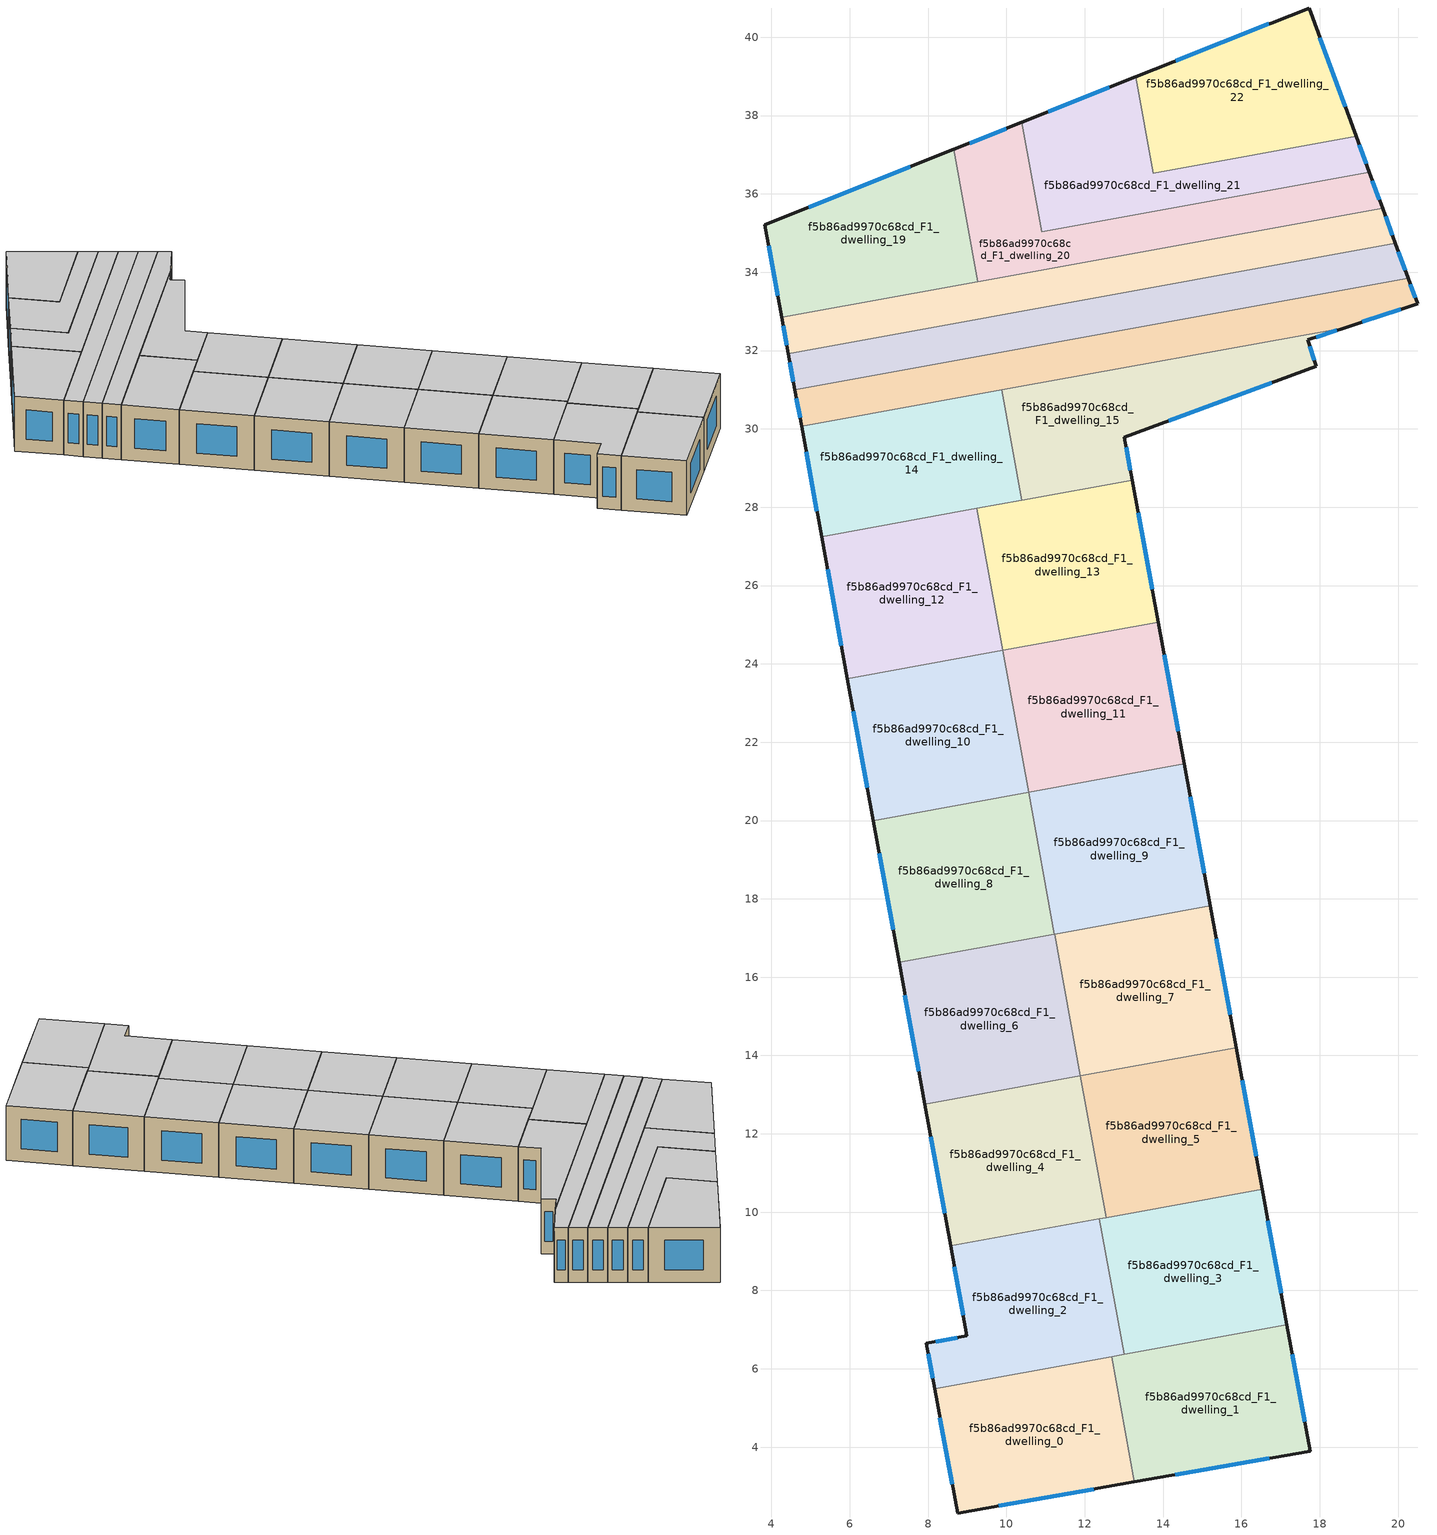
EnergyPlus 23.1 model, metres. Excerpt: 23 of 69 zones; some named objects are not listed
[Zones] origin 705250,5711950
f5b86ad9970c68cd_F1_dwelling_0
 floor to f5b86ad9970c68cd_F0_dwelling_0 (EU_floor_Construction): 12.69,6.31 13.27,3.11 8.76,2.32 8.17,5.49 z3
 wall outside (EU_wall_Construction): 8.17,5.49 8.76,2.32 13.27,3.11 z3:6
 wall to f5b86ad9970c68cd_F1_dwelling_1 (EU_wall_Construction): 13.27,3.11 12.69,6.31 z3:6
 wall to f5b86ad9970c68cd_F1_dwelling_2 (EU_wall_Construction): 12.69,6.31 8.17,5.49 z3:6
 window (EU_Window_Construction): 9.8,2.5 12.23,2.93 / 8.3,4.76 8.62,3.05 z3.69:5.31
 ceiling to f5b86ad9970c68cd_F2_dwelling_0 (EU_floor_Construction): 13.27,3.11 12.69,6.31 8.17,5.49 8.76,2.32 z6
f5b86ad9970c68cd_F1_dwelling_1
 floor to f5b86ad9970c68cd_F0_dwelling_1 (EU_floor_Construction): 17.16,7.12 17.75,3.9 13.27,3.11 12.69,6.31 z3
 wall outside (EU_wall_Construction): 13.27,3.11 17.75,3.9 17.16,7.12 z3:6
 wall to f5b86ad9970c68cd_F1_dwelling_3 (EU_wall_Construction): 17.16,7.12 13.01,6.37 z3:6
 wall to f5b86ad9970c68cd_F1_dwelling_2 (EU_wall_Construction): 13.01,6.37 12.69,6.31 z3:6
 window (EU_Window_Construction): 14.31,3.29 16.72,3.72 / 17.62,4.64 17.3,6.38 z3.69:5.31
 ceiling to f5b86ad9970c68cd_F2_dwelling_1 (EU_floor_Construction): 17.75,3.9 17.16,7.12 12.69,6.31 13.27,3.11 z6
f5b86ad9970c68cd_F1_dwelling_10
 floor to f5b86ad9970c68cd_F0_dwelling_10 (EU_floor_Construction): 9.91,24.34 10.57,20.72 6.6,20 5.94,23.62 z3
 wall outside (EU_wall_Construction): 5.94,23.62 6.6,20 z3:6
 wall to f5b86ad9970c68cd_F1_dwelling_11 (EU_wall_Construction): 10.57,20.72 9.91,24.34 z3:6
 wall to f5b86ad9970c68cd_F1_dwelling_12 (EU_wall_Construction): 9.91,24.34 5.94,23.62 z3:6
 wall to f5b86ad9970c68cd_F1_dwelling_8 (EU_wall_Construction): 6.6,20 10.57,20.72 z3:6
 window (EU_Window_Construction): 6.09,22.79 6.45,20.84 z3.69:5.31
 ceiling to f5b86ad9970c68cd_F2_dwelling_10 (EU_floor_Construction): 10.57,20.72 9.91,24.34 5.94,23.62 6.6,20 z6
f5b86ad9970c68cd_F1_dwelling_11
 floor to f5b86ad9970c68cd_F0_dwelling_11 (EU_floor_Construction): 13.88,25.07 14.54,21.44 10.57,20.72 9.91,24.34 z3
 wall outside (EU_wall_Construction): 14.54,21.44 13.88,25.07 z3:6
 wall to f5b86ad9970c68cd_F1_dwelling_9 (EU_wall_Construction): 10.57,20.72 14.54,21.44 z3:6
 wall to f5b86ad9970c68cd_F1_dwelling_13 (EU_wall_Construction): 13.88,25.07 9.91,24.34 z3:6
 window (EU_Window_Construction): 14.39,22.28 14.03,24.23 z3.69:5.31
 ceiling to f5b86ad9970c68cd_F2_dwelling_11 (EU_floor_Construction): 14.54,21.44 13.88,25.07 9.91,24.34 10.57,20.72 z6
f5b86ad9970c68cd_F1_dwelling_12
 floor to f5b86ad9970c68cd_F0_dwelling_12 (EU_floor_Construction): 9.25,27.97 9.91,24.34 5.94,23.62 5.28,27.25 z3
 wall outside (EU_wall_Construction): 5.28,27.25 5.94,23.62 z3:6
 wall to f5b86ad9970c68cd_F1_dwelling_13 (EU_wall_Construction): 9.91,24.34 9.25,27.97 z3:6
 wall to f5b86ad9970c68cd_F1_dwelling_14 (EU_wall_Construction): 9.25,27.97 5.28,27.25 z3:6
 window (EU_Window_Construction): 5.44,26.41 5.79,24.46 z3.69:5.31
 ceiling to f5b86ad9970c68cd_F2_dwelling_12 (EU_floor_Construction): 9.91,24.34 9.25,27.97 5.28,27.25 5.94,23.62 z6
f5b86ad9970c68cd_F1_dwelling_13
 floor to f5b86ad9970c68cd_F0_dwelling_13 (EU_floor_Construction): 13.21,28.69 13.88,25.07 9.91,24.34 9.25,27.97 z3
 wall outside (EU_wall_Construction): 13.88,25.07 13.21,28.69 z3:6
 wall to f5b86ad9970c68cd_F1_dwelling_15 (EU_wall_Construction): 13.21,28.69 10.4,28.18 z3:6
 wall to f5b86ad9970c68cd_F1_dwelling_14 (EU_wall_Construction): 10.4,28.18 9.25,27.97 z3:6
 window (EU_Window_Construction): 13.72,25.91 13.36,27.85 z3.69:5.31
 ceiling to f5b86ad9970c68cd_F2_dwelling_13 (EU_floor_Construction): 13.88,25.07 13.21,28.69 9.25,27.97 9.91,24.34 z6
f5b86ad9970c68cd_F1_dwelling_14
 floor to f5b86ad9970c68cd_F0_dwelling_14 (EU_floor_Construction): 9.89,30.99 10.4,28.18 5.28,27.25 4.77,30.06 z3
 wall outside (EU_wall_Construction): 4.77,30.06 5.28,27.25 z3:6
 wall to f5b86ad9970c68cd_F1_dwelling_15 (EU_wall_Construction): 10.4,28.18 9.89,30.99 z3:6
 wall to f5b86ad9970c68cd_F1_dwelling_16 (EU_wall_Construction): 9.89,30.99 4.77,30.06 z3:6
 window (EU_Window_Construction): 4.89,29.41 5.16,27.9 z3.69:5.31
 ceiling to f5b86ad9970c68cd_F2_dwelling_14 (EU_floor_Construction): 10.4,28.18 9.89,30.99 4.77,30.06 5.28,27.25 z6
f5b86ad9970c68cd_F1_dwelling_15
 floor to f5b86ad9970c68cd_F0_dwelling_15 (EU_floor_Construction): 18.66,32.59 17.7,32.27 17.92,31.6 13.01,29.79 13.21,28.69 10.4,28.18 9.89,30.99 z3
 wall outside (EU_wall_Construction): 13.21,28.69 13.01,29.79 17.92,31.6 17.7,32.27 / 18.66,32.59 17.7,32.27 z3:6
 wall to f5b86ad9970c68cd_F1_dwelling_16 (EU_wall_Construction): 18.66,32.59 9.89,30.99 z3:6
 window (EU_Window_Construction): 13.16,28.95 13.06,29.53 / 18.43,32.51 17.92,32.34 / 17.87,31.75 17.75,32.11 / 14.15,30.21 16.78,31.18 z3.69:5.31
 ceiling to f5b86ad9970c68cd_F2_dwelling_15 (EU_floor_Construction): 17.92,31.6 17.7,32.27 18.66,32.59 9.89,30.99 10.4,28.18 13.21,28.69 13.01,29.79 z6
f5b86ad9970c68cd_F1_dwelling_16
 floor to f5b86ad9970c68cd_F0_dwelling_16 (EU_floor_Construction): 20.26,33.84 20.5,33.2 18.66,32.59 4.77,30.06 4.6,30.99 z3
 wall outside (EU_wall_Construction): 4.6,30.99 4.77,30.06 / 18.66,32.59 20.5,33.2 20.26,33.84 z3:6
 wall to f5b86ad9970c68cd_F1_dwelling_17 (EU_wall_Construction): 20.26,33.84 4.6,30.99 z3:6
 window (EU_Window_Construction): 4.64,30.78 4.73,30.28 / 20.45,33.35 20.32,33.69 / 19.08,32.73 20.07,33.06 z3.69:5.31
 ceiling to f5b86ad9970c68cd_F2_dwelling_16 (EU_floor_Construction): 18.66,32.59 20.5,33.2 20.26,33.84 4.6,30.99 4.77,30.06 z6
f5b86ad9970c68cd_F1_dwelling_17
 floor to f5b86ad9970c68cd_F0_dwelling_17 (EU_floor_Construction): 19.94,34.73 20.26,33.84 4.6,30.99 4.44,31.92 z3
 wall outside (EU_wall_Construction): 20.26,33.84 19.94,34.73 / 4.44,31.92 4.6,30.99 z3:6
 wall to f5b86ad9970c68cd_F1_dwelling_18 (EU_wall_Construction): 19.94,34.73 4.44,31.92 z3:6
 window (EU_Window_Construction): 20.19,34.05 20.01,34.53 / 4.47,31.7 4.56,31.21 z3.69:5.31
 ceiling to f5b86ad9970c68cd_F2_dwelling_17 (EU_floor_Construction): 20.26,33.84 19.94,34.73 4.44,31.92 4.6,30.99 z6
f5b86ad9970c68cd_F1_dwelling_18
 floor to f5b86ad9970c68cd_F0_dwelling_18 (EU_floor_Construction): 19.6,35.64 19.94,34.73 4.44,31.92 4.27,32.85 z3
 wall outside (EU_wall_Construction): 19.94,34.73 19.6,35.64 / 4.27,32.85 4.44,31.92 z3:6
 wall to f5b86ad9970c68cd_F1_dwelling_20 (EU_wall_Construction): 19.6,35.64 9.27,33.76 z3:6
 wall to f5b86ad9970c68cd_F1_dwelling_19 (EU_wall_Construction): 9.27,33.76 4.27,32.85 z3:6
 window (EU_Window_Construction): 19.86,34.94 19.68,35.43 / 4.3,32.63 4.4,32.13 z3.69:5.31
 ceiling to f5b86ad9970c68cd_F2_dwelling_18 (EU_floor_Construction): 19.94,34.73 19.6,35.64 4.27,32.85 4.44,31.92 z6
f5b86ad9970c68cd_F1_dwelling_19
 floor to f5b86ad9970c68cd_F0_dwelling_19 (EU_floor_Construction): 8.66,37.14 9.27,33.76 4.27,32.85 3.83,35.22 z3
 wall outside (EU_wall_Construction): 8.66,37.14 3.83,35.22 4.27,32.85 z3:6
 wall to f5b86ad9970c68cd_F1_dwelling_20 (EU_wall_Construction): 9.27,33.76 8.66,37.14 z3:6
 window (EU_Window_Construction): 7.54,36.69 4.95,35.66 / 3.93,34.67 4.17,33.4 z3.69:5.31
 ceiling to f5b86ad9970c68cd_F2_dwelling_19 (EU_floor_Construction): 9.27,33.76 8.66,37.14 3.83,35.22 4.27,32.85 z6
f5b86ad9970c68cd_F1_dwelling_2
 floor to f5b86ad9970c68cd_F0_dwelling_2 (EU_floor_Construction): 12.38,9.83 13.01,6.37 8.17,5.49 7.95,6.65 8.99,6.84 8.57,9.14 z3
 wall outside (EU_wall_Construction): 8.57,9.14 8.99,6.84 7.95,6.65 8.17,5.49 z3:6
 wall to f5b86ad9970c68cd_F1_dwelling_3 (EU_wall_Construction): 13.01,6.37 12.38,9.83 8.57,9.14 z3:6
 window (EU_Window_Construction): 8,6.38 8.12,5.76 / 8.75,6.8 8.19,6.7 / 8.67,8.61 8.9,7.37 z3.69:5.31
 ceiling to f5b86ad9970c68cd_F2_dwelling_2 (EU_floor_Construction): 13.01,6.37 12.38,9.83 8.57,9.14 8.99,6.84 7.95,6.65 8.17,5.49 z6
f5b86ad9970c68cd_F1_dwelling_20
 floor to f5b86ad9970c68cd_F0_dwelling_20 (EU_floor_Construction): 19.27,36.55 19.6,35.64 9.27,33.76 8.66,37.14 10.4,37.83 10.91,35.03 z3
 wall outside (EU_wall_Construction): 19.6,35.64 19.27,36.55 / 10.4,37.83 8.66,37.14 z3:6
 wall to f5b86ad9970c68cd_F1_dwelling_21 (EU_wall_Construction): 19.27,36.55 10.91,35.03 10.4,37.83 z3:6
 window (EU_Window_Construction): 19.53,35.85 19.35,36.34 / 9.99,37.67 9.06,37.3 z3.69:5.31
 ceiling to f5b86ad9970c68cd_F2_dwelling_20 (EU_floor_Construction): 19.6,35.64 19.27,36.55 10.91,35.03 10.4,37.83 8.66,37.14 9.27,33.76 z6
f5b86ad9970c68cd_F1_dwelling_21
 floor to f5b86ad9970c68cd_F0_dwelling_21 (EU_floor_Construction): 18.93,37.47 19.27,36.55 10.91,35.03 10.4,37.83 13.31,38.99 13.75,36.53 z3
 wall outside (EU_wall_Construction): 19.27,36.55 18.93,37.47 / 13.31,38.99 10.4,37.83 z3:6
 wall to f5b86ad9970c68cd_F1_dwelling_22 (EU_wall_Construction): 18.93,37.47 13.75,36.53 13.31,38.99 z3:6
 window (EU_Window_Construction): 19.19,36.76 19.01,37.26 / 12.63,38.72 11.07,38.1 z3.69:5.31
 ceiling to f5b86ad9970c68cd_F2_dwelling_21 (EU_floor_Construction): 19.27,36.55 18.93,37.47 13.75,36.53 13.31,38.99 10.4,37.83 10.91,35.03 z6
f5b86ad9970c68cd_F1_dwelling_22
 floor to f5b86ad9970c68cd_F0_dwelling_22 (EU_floor_Construction): 17.73,40.75 18.93,37.47 13.75,36.53 13.31,38.99 z3
 wall outside (EU_wall_Construction): 18.93,37.47 17.73,40.75 13.31,38.99 z3:6
 window (EU_Window_Construction): 16.7,40.34 14.33,39.39 / 18.65,38.23 18.01,39.99 z3.69:5.31
 ceiling to f5b86ad9970c68cd_F2_dwelling_22 (EU_floor_Construction): 18.93,37.47 17.73,40.75 13.31,38.99 13.75,36.53 z6
f5b86ad9970c68cd_F1_dwelling_3
 floor to f5b86ad9970c68cd_F0_dwelling_3 (EU_floor_Construction): 16.53,10.59 17.16,7.12 13.01,6.37 12.38,9.83 8.57,9.14 z3
 wall outside (EU_wall_Construction): 17.16,7.12 16.53,10.59 z3:6
 wall to f5b86ad9970c68cd_F1_dwelling_5 (EU_wall_Construction): 16.53,10.59 12.55,9.86 z3:6
 wall to f5b86ad9970c68cd_F1_dwelling_4 (EU_wall_Construction): 12.55,9.86 12.38,9.83 8.57,9.14 z3:6
 window (EU_Window_Construction): 17.02,7.92 16.67,9.78 z3.69:5.31
 ceiling to f5b86ad9970c68cd_F2_dwelling_3 (EU_floor_Construction): 17.16,7.12 16.53,10.59 8.57,9.14 12.38,9.83 13.01,6.37 z6
f5b86ad9970c68cd_F1_dwelling_4
 floor to f5b86ad9970c68cd_F0_dwelling_4 (EU_floor_Construction): 11.89,13.48 12.55,9.86 8.57,9.14 7.92,12.76 z3
 wall outside (EU_wall_Construction): 7.92,12.76 8.57,9.14 z3:6
 wall to f5b86ad9970c68cd_F1_dwelling_5 (EU_wall_Construction): 12.55,9.86 11.89,13.48 z3:6
 wall to f5b86ad9970c68cd_F1_dwelling_6 (EU_wall_Construction): 11.89,13.48 7.92,12.76 z3:6
 window (EU_Window_Construction): 8.07,11.92 8.42,9.98 z3.69:5.31
 ceiling to f5b86ad9970c68cd_F2_dwelling_4 (EU_floor_Construction): 12.55,9.86 11.89,13.48 7.92,12.76 8.57,9.14 z6
f5b86ad9970c68cd_F1_dwelling_5
 floor to f5b86ad9970c68cd_F0_dwelling_5 (EU_floor_Construction): 15.86,14.2 16.53,10.59 12.55,9.86 11.89,13.48 z3
 wall outside (EU_wall_Construction): 16.53,10.59 15.86,14.2 z3:6
 wall to f5b86ad9970c68cd_F1_dwelling_7 (EU_wall_Construction): 15.86,14.2 11.89,13.48 z3:6
 window (EU_Window_Construction): 16.37,11.42 16.02,13.37 z3.69:5.31
 ceiling to f5b86ad9970c68cd_F2_dwelling_5 (EU_floor_Construction): 16.53,10.59 15.86,14.2 11.89,13.48 12.55,9.86 z6
f5b86ad9970c68cd_F1_dwelling_6
 floor to f5b86ad9970c68cd_F0_dwelling_6 (EU_floor_Construction): 11.23,17.1 11.89,13.48 7.92,12.76 7.26,16.38 z3
 wall outside (EU_wall_Construction): 7.26,16.38 7.92,12.76 z3:6
 wall to f5b86ad9970c68cd_F1_dwelling_7 (EU_wall_Construction): 11.89,13.48 11.23,17.1 z3:6
 wall to f5b86ad9970c68cd_F1_dwelling_8 (EU_wall_Construction): 11.23,17.1 7.26,16.38 z3:6
 window (EU_Window_Construction): 7.41,15.54 7.76,13.6 z3.69:5.31
 ceiling to f5b86ad9970c68cd_F2_dwelling_6 (EU_floor_Construction): 11.89,13.48 11.23,17.1 7.26,16.38 7.92,12.76 z6
f5b86ad9970c68cd_F1_dwelling_7
 floor to f5b86ad9970c68cd_F0_dwelling_7 (EU_floor_Construction): 15.2,17.82 15.86,14.2 11.89,13.48 11.23,17.1 z3
 wall outside (EU_wall_Construction): 15.86,14.2 15.2,17.82 z3:6
 wall to f5b86ad9970c68cd_F1_dwelling_9 (EU_wall_Construction): 15.2,17.82 11.23,17.1 z3:6
 window (EU_Window_Construction): 15.71,15.04 15.36,16.98 z3.69:5.31
 ceiling to f5b86ad9970c68cd_F2_dwelling_7 (EU_floor_Construction): 15.86,14.2 15.2,17.82 11.23,17.1 11.89,13.48 z6
f5b86ad9970c68cd_F1_dwelling_8
 floor to f5b86ad9970c68cd_F0_dwelling_8 (EU_floor_Construction): 10.57,20.72 11.23,17.1 7.26,16.38 6.6,20 z3
 wall outside (EU_wall_Construction): 6.6,20 7.26,16.38 z3:6
 wall to f5b86ad9970c68cd_F1_dwelling_9 (EU_wall_Construction): 11.23,17.1 10.57,20.72 z3:6
 window (EU_Window_Construction): 6.75,19.16 7.11,17.22 z3.69:5.31
 ceiling to f5b86ad9970c68cd_F2_dwelling_8 (EU_floor_Construction): 11.23,17.1 10.57,20.72 6.6,20 7.26,16.38 z6
f5b86ad9970c68cd_F1_dwelling_9
 floor to f5b86ad9970c68cd_F0_dwelling_9 (EU_floor_Construction): 14.54,21.44 15.2,17.82 11.23,17.1 10.57,20.72 z3
 wall outside (EU_wall_Construction): 15.2,17.82 14.54,21.44 z3:6
 window (EU_Window_Construction): 15.05,18.66 14.69,20.6 z3.69:5.31
 ceiling to f5b86ad9970c68cd_F2_dwelling_9 (EU_floor_Construction): 15.2,17.82 14.54,21.44 10.57,20.72 11.23,17.1 z6
[Building]
EU S2 Campaign: North Axis=0; Terrain=City; Solar Distribution=FullExterior
[Site:Location]
London: Latitude=51.5; Longitude=-0.5; Time Zone=0; Elevation=25
[SizingPeriod:WeatherFileDays]
AnnualSizingPeriod: Begin Month=1; Begin Day of Month=1; End Month=12; End Day of Month=31; Day of Week for Start Day=Monday; Use Weather File Daylight Saving Period=No; Use Weather File Rain and Snow Indicators=No
[MATERIAL]
EU_InternalMass_Material: Roughness=MediumRough; Thickness=0.1; Conductivity=1; Density=1800; Specific Heat=900; Thermal Absorptance=0.9; Solar Absorptance=0.7; Visible Absorptance=0.7
[MATERIAL:NOMASS] Roughness=MediumRough; Thermal Absorptance=0.9; Solar Absorptance=0.7; Visible Absorptance=0.7
Name | Thermal Resistance
EU_wall_NoMass | 0.635353
EU_floor_NoMass | 1.96382
[WINDOWMATERIAL:SIMPLEGLAZINGSYSTEM]
EU_Window_SimpleGlazing: UFactor=2.96269; Solar Heat Gain Coefficient=0.76; Visible Transmittance=0.76
[CONSTRUCTION]
EU_wall_Construction: EU_wall_NoMass
EU_floor_Construction: EU_floor_NoMass
EU_InternalMass_Construction: EU_InternalMass_Material
EU_Window_Construction: EU_Window_SimpleGlazing
[ZONE] Type=1; Multiplier=1; Ceiling Height=autocalculate; Floor Area=autocalculate; Part of Total Floor Area=Yes
Name | Volume
f5b86ad9970c68cd_F1_dwelling_0 | 44.5649
f5b86ad9970c68cd_F1_dwelling_1 | 44.5627
f5b86ad9970c68cd_F1_dwelling_10 | 44.5591
f5b86ad9970c68cd_F1_dwelling_11 | 44.5715
f5b86ad9970c68cd_F1_dwelling_12; f5b86ad9970c68cd_F1_dwelling_13; f5b86ad9970c68cd_F1_dwelling_4; f5b86ad9970c68cd_F1_dwelling_8 | 44.5686
f5b86ad9970c68cd_F1_dwelling_14 | 44.5708
f5b86ad9970c68cd_F1_dwelling_15; f5b86ad9970c68cd_F1_dwelling_7 | 44.5752
f5b86ad9970c68cd_F1_dwelling_16 | 44.5781
f5b86ad9970c68cd_F1_dwelling_17 | 44.5723
f5b86ad9970c68cd_F1_dwelling_18 | 44.5481
f5b86ad9970c68cd_F1_dwelling_19; f5b86ad9970c68cd_F1_dwelling_22 | 44.573
f5b86ad9970c68cd_F1_dwelling_2 | 44.5635
f5b86ad9970c68cd_F1_dwelling_20 | 44.5745
f5b86ad9970c68cd_F1_dwelling_21 | 44.5605
f5b86ad9970c68cd_F1_dwelling_3 | 44.5774
f5b86ad9970c68cd_F1_dwelling_5 | 44.5679
f5b86ad9970c68cd_F1_dwelling_6 | 44.5657
f5b86ad9970c68cd_F1_dwelling_9 | 44.5737
[INTERNALMASS] Construction=EU_InternalMass_Construction
Name | Zone or ZoneList | Surface Area
f5b86ad9970c68cd_F1_dwelling_0_EU_InternalMass | f5b86ad9970c68cd_F1_dwelling_0 | 14.8557
f5b86ad9970c68cd_F1_dwelling_1_EU_InternalMass | f5b86ad9970c68cd_F1_dwelling_1 | 14.8542
f5b86ad9970c68cd_F1_dwelling_2_EU_InternalMass | f5b86ad9970c68cd_F1_dwelling_2 | 14.8551
f5b86ad9970c68cd_F1_dwelling_3_EU_InternalMass | f5b86ad9970c68cd_F1_dwelling_3 | 14.8605
f5b86ad9970c68cd_F1_dwelling_4_EU_InternalMass | f5b86ad9970c68cd_F1_dwelling_4 | 14.8564
f5b86ad9970c68cd_F1_dwelling_5_EU_InternalMass | f5b86ad9970c68cd_F1_dwelling_5 | 14.8548
f5b86ad9970c68cd_F1_dwelling_6_EU_InternalMass | f5b86ad9970c68cd_F1_dwelling_6 | 14.8546
f5b86ad9970c68cd_F1_dwelling_7_EU_InternalMass | f5b86ad9970c68cd_F1_dwelling_7 | 14.8594
f5b86ad9970c68cd_F1_dwelling_8_EU_InternalMass | f5b86ad9970c68cd_F1_dwelling_8 | 14.8554
f5b86ad9970c68cd_F1_dwelling_9_EU_InternalMass | f5b86ad9970c68cd_F1_dwelling_9 | 14.8568
f5b86ad9970c68cd_F1_dwelling_10_EU_InternalMass | f5b86ad9970c68cd_F1_dwelling_10 | 14.853
f5b86ad9970c68cd_F1_dwelling_11_EU_InternalMass | f5b86ad9970c68cd_F1_dwelling_11 | 14.857
f5b86ad9970c68cd_F1_dwelling_12_EU_InternalMass | f5b86ad9970c68cd_F1_dwelling_12 | 14.8573
f5b86ad9970c68cd_F1_dwelling_13_EU_InternalMass | f5b86ad9970c68cd_F1_dwelling_13 | 14.8569
f5b86ad9970c68cd_F1_dwelling_14_EU_InternalMass | f5b86ad9970c68cd_F1_dwelling_14 | 14.8568
f5b86ad9970c68cd_F1_dwelling_15_EU_InternalMass | f5b86ad9970c68cd_F1_dwelling_15 | 14.8584
f5b86ad9970c68cd_F1_dwelling_16_EU_InternalMass | f5b86ad9970c68cd_F1_dwelling_16 | 14.8594
f5b86ad9970c68cd_F1_dwelling_17_EU_InternalMass | f5b86ad9970c68cd_F1_dwelling_17 | 14.8576
f5b86ad9970c68cd_F1_dwelling_18_EU_InternalMass | f5b86ad9970c68cd_F1_dwelling_18 | 14.8494
f5b86ad9970c68cd_F1_dwelling_19_EU_InternalMass | f5b86ad9970c68cd_F1_dwelling_19 | 14.8567
f5b86ad9970c68cd_F1_dwelling_20_EU_InternalMass | f5b86ad9970c68cd_F1_dwelling_20 | 14.8584
f5b86ad9970c68cd_F1_dwelling_21_EU_InternalMass | f5b86ad9970c68cd_F1_dwelling_21 | 14.8536
f5b86ad9970c68cd_F1_dwelling_22_EU_InternalMass | f5b86ad9970c68cd_F1_dwelling_22 | 14.8581
[OTHEREQUIPMENT] Fuel Type=Electricity; Design Level Calculation Method=Watts/Area; Power per Zone Floor Area=1; Fraction Latent=0; Fraction Radiant=0; Fraction Lost=0; Carbon Dioxide Generation Rate=0; EndUse Subcategory=EU_Step8_InternalGains
Name | Zone or ZoneList or Space or SpaceList | Schedule
EU_Step8_InternalGain_f5b86ad9970c68cd_F1_dwelling_0_f000 | f5b86ad9970c68cd_F1_dwelling_0 | EU_Step8_GainSchedule_f5b86ad9970c68cd_F1_dwelling_0_f000
EU_Step8_InternalGain_f5b86ad9970c68cd_F1_dwelling_1_f000 | f5b86ad9970c68cd_F1_dwelling_1 | EU_Step8_GainSchedule_f5b86ad9970c68cd_F1_dwelling_1_f000
EU_Step8_InternalGain_f5b86ad9970c68cd_F1_dwelling_2_f000 | f5b86ad9970c68cd_F1_dwelling_2 | EU_Step8_GainSchedule_f5b86ad9970c68cd_F1_dwelling_2_f000
EU_Step8_InternalGain_f5b86ad9970c68cd_F1_dwelling_3_f000 | f5b86ad9970c68cd_F1_dwelling_3 | EU_Step8_GainSchedule_f5b86ad9970c68cd_F1_dwelling_3_f000
EU_Step8_InternalGain_f5b86ad9970c68cd_F1_dwelling_4_f000 | f5b86ad9970c68cd_F1_dwelling_4 | EU_Step8_GainSchedule_f5b86ad9970c68cd_F1_dwelling_4_f000
EU_Step8_InternalGain_f5b86ad9970c68cd_F1_dwelling_5_f000 | f5b86ad9970c68cd_F1_dwelling_5 | EU_Step8_GainSchedule_f5b86ad9970c68cd_F1_dwelling_5_f000
EU_Step8_InternalGain_f5b86ad9970c68cd_F1_dwelling_6_f000 | f5b86ad9970c68cd_F1_dwelling_6 | EU_Step8_GainSchedule_f5b86ad9970c68cd_F1_dwelling_6_f000
EU_Step8_InternalGain_f5b86ad9970c68cd_F1_dwelling_7_f000 | f5b86ad9970c68cd_F1_dwelling_7 | EU_Step8_GainSchedule_f5b86ad9970c68cd_F1_dwelling_7_f000
EU_Step8_InternalGain_f5b86ad9970c68cd_F1_dwelling_8_f000 | f5b86ad9970c68cd_F1_dwelling_8 | EU_Step8_GainSchedule_f5b86ad9970c68cd_F1_dwelling_8_f000
EU_Step8_InternalGain_f5b86ad9970c68cd_F1_dwelling_9_f000 | f5b86ad9970c68cd_F1_dwelling_9 | EU_Step8_GainSchedule_f5b86ad9970c68cd_F1_dwelling_9_f000
EU_Step8_InternalGain_f5b86ad9970c68cd_F1_dwelling_10_f000 | f5b86ad9970c68cd_F1_dwelling_10 | EU_Step8_GainSchedule_f5b86ad9970c68cd_F1_dwelling_10_f000
EU_Step8_InternalGain_f5b86ad9970c68cd_F1_dwelling_11_f000 | f5b86ad9970c68cd_F1_dwelling_11 | EU_Step8_GainSchedule_f5b86ad9970c68cd_F1_dwelling_11_f000
EU_Step8_InternalGain_f5b86ad9970c68cd_F1_dwelling_12_f000 | f5b86ad9970c68cd_F1_dwelling_12 | EU_Step8_GainSchedule_f5b86ad9970c68cd_F1_dwelling_12_f000
EU_Step8_InternalGain_f5b86ad9970c68cd_F1_dwelling_13_f000 | f5b86ad9970c68cd_F1_dwelling_13 | EU_Step8_GainSchedule_f5b86ad9970c68cd_F1_dwelling_13_f000
EU_Step8_InternalGain_f5b86ad9970c68cd_F1_dwelling_14_f000 | f5b86ad9970c68cd_F1_dwelling_14 | EU_Step8_GainSchedule_f5b86ad9970c68cd_F1_dwelling_14_f000
EU_Step8_InternalGain_f5b86ad9970c68cd_F1_dwelling_15_f000 | f5b86ad9970c68cd_F1_dwelling_15 | EU_Step8_GainSchedule_f5b86ad9970c68cd_F1_dwelling_15_f000
EU_Step8_InternalGain_f5b86ad9970c68cd_F1_dwelling_16_f000 | f5b86ad9970c68cd_F1_dwelling_16 | EU_Step8_GainSchedule_f5b86ad9970c68cd_F1_dwelling_16_f000
EU_Step8_InternalGain_f5b86ad9970c68cd_F1_dwelling_17_f000 | f5b86ad9970c68cd_F1_dwelling_17 | EU_Step8_GainSchedule_f5b86ad9970c68cd_F1_dwelling_17_f000
EU_Step8_InternalGain_f5b86ad9970c68cd_F1_dwelling_18_f000 | f5b86ad9970c68cd_F1_dwelling_18 | EU_Step8_GainSchedule_f5b86ad9970c68cd_F1_dwelling_18_f000
EU_Step8_InternalGain_f5b86ad9970c68cd_F1_dwelling_19_f000 | f5b86ad9970c68cd_F1_dwelling_19 | EU_Step8_GainSchedule_f5b86ad9970c68cd_F1_dwelling_19_f000
EU_Step8_InternalGain_f5b86ad9970c68cd_F1_dwelling_20_f000 | f5b86ad9970c68cd_F1_dwelling_20 | EU_Step8_GainSchedule_f5b86ad9970c68cd_F1_dwelling_20_f000
EU_Step8_InternalGain_f5b86ad9970c68cd_F1_dwelling_21_f000 | f5b86ad9970c68cd_F1_dwelling_21 | EU_Step8_GainSchedule_f5b86ad9970c68cd_F1_dwelling_21_f000
EU_Step8_InternalGain_f5b86ad9970c68cd_F1_dwelling_22_f000 | f5b86ad9970c68cd_F1_dwelling_22 | EU_Step8_GainSchedule_f5b86ad9970c68cd_F1_dwelling_22_f000
[ZONEVENTILATION:DESIGNFLOWRATE] Schedule=EU_AlwaysOn; Design Flow Rate Calculation Method=AirChanges/Hour; Air Changes per Hour=0.555504; Ventilation Type=Natural; Fan Pressure Rise=0; Fan Total Efficiency=1; Constant Term Coefficient=1; Temperature Term Coefficient=0; Velocity Term Coefficient=0; Velocity Squared Term Coefficient=0; Minimum Indoor Temperature=-100; Maximum Indoor Temperature=100; Delta Temperature=-100; Minimum Outdoor Temperature=-100; Maximum Outdoor Temperature=100; Maximum Wind Speed=40
Name | Zone or ZoneList or Space or SpaceList
EU_ConstantAir_f5b86ad9970c68cd_F1_dwelling_0 | f5b86ad9970c68cd_F1_dwelling_0
EU_ConstantAir_f5b86ad9970c68cd_F1_dwelling_1 | f5b86ad9970c68cd_F1_dwelling_1
EU_ConstantAir_f5b86ad9970c68cd_F1_dwelling_2 | f5b86ad9970c68cd_F1_dwelling_2
EU_ConstantAir_f5b86ad9970c68cd_F1_dwelling_3 | f5b86ad9970c68cd_F1_dwelling_3
EU_ConstantAir_f5b86ad9970c68cd_F1_dwelling_4 | f5b86ad9970c68cd_F1_dwelling_4
EU_ConstantAir_f5b86ad9970c68cd_F1_dwelling_5 | f5b86ad9970c68cd_F1_dwelling_5
EU_ConstantAir_f5b86ad9970c68cd_F1_dwelling_6 | f5b86ad9970c68cd_F1_dwelling_6
EU_ConstantAir_f5b86ad9970c68cd_F1_dwelling_7 | f5b86ad9970c68cd_F1_dwelling_7
EU_ConstantAir_f5b86ad9970c68cd_F1_dwelling_8 | f5b86ad9970c68cd_F1_dwelling_8
EU_ConstantAir_f5b86ad9970c68cd_F1_dwelling_9 | f5b86ad9970c68cd_F1_dwelling_9
EU_ConstantAir_f5b86ad9970c68cd_F1_dwelling_10 | f5b86ad9970c68cd_F1_dwelling_10
EU_ConstantAir_f5b86ad9970c68cd_F1_dwelling_11 | f5b86ad9970c68cd_F1_dwelling_11
EU_ConstantAir_f5b86ad9970c68cd_F1_dwelling_12 | f5b86ad9970c68cd_F1_dwelling_12
EU_ConstantAir_f5b86ad9970c68cd_F1_dwelling_13 | f5b86ad9970c68cd_F1_dwelling_13
EU_ConstantAir_f5b86ad9970c68cd_F1_dwelling_14 | f5b86ad9970c68cd_F1_dwelling_14
EU_ConstantAir_f5b86ad9970c68cd_F1_dwelling_15 | f5b86ad9970c68cd_F1_dwelling_15
EU_ConstantAir_f5b86ad9970c68cd_F1_dwelling_16 | f5b86ad9970c68cd_F1_dwelling_16
EU_ConstantAir_f5b86ad9970c68cd_F1_dwelling_17 | f5b86ad9970c68cd_F1_dwelling_17
EU_ConstantAir_f5b86ad9970c68cd_F1_dwelling_18 | f5b86ad9970c68cd_F1_dwelling_18
EU_ConstantAir_f5b86ad9970c68cd_F1_dwelling_19 | f5b86ad9970c68cd_F1_dwelling_19
EU_ConstantAir_f5b86ad9970c68cd_F1_dwelling_20 | f5b86ad9970c68cd_F1_dwelling_20
EU_ConstantAir_f5b86ad9970c68cd_F1_dwelling_21 | f5b86ad9970c68cd_F1_dwelling_21
EU_ConstantAir_f5b86ad9970c68cd_F1_dwelling_22 | f5b86ad9970c68cd_F1_dwelling_22
[HVACTEMPLATE:ZONE:IDEALLOADSAIRSYSTEM] System Availability Schedule=EU_AlwaysOn; Maximum Heating Supply Air Temperature=50; Minimum Cooling Supply Air Temperature=13; Maximum Heating Supply Air Humidity Ratio=0.0156; Minimum Cooling Supply Air Humidity Ratio=0.0077; Heating Limit=NoLimit; Cooling Limit=NoLimit; Heating Availability Schedule=EU_AlwaysOn; Cooling Availability Schedule=EU_CoolingOff; Dehumidification Control Type=ConstantSensibleHeatRatio; Cooling Sensible Heat Ratio=0.7; Dehumidification Setpoint=60; Humidification Control Type=None; Humidification Setpoint=30; Outdoor Air Method=None; Outdoor Air Flow Rate per Person=0.00944; Outdoor Air Flow Rate per Zone Floor Area=0; Outdoor Air Flow Rate per Zone=0; Demand Controlled Ventilation Type=None; Outdoor Air Economizer Type=NoEconomizer; Heat Recovery Type=None; Sensible Heat Recovery Effectiveness=0.7; Latent Heat Recovery Effectiveness=0.65
Name | Template Thermostat
f5b86ad9970c68cd_F1_dwelling_0 | EU_HeatOnly_f5b86ad9970c68cd_F1_dwelling_0
f5b86ad9970c68cd_F1_dwelling_1 | EU_HeatOnly_f5b86ad9970c68cd_F1_dwelling_1
f5b86ad9970c68cd_F1_dwelling_2 | EU_HeatOnly_f5b86ad9970c68cd_F1_dwelling_2
f5b86ad9970c68cd_F1_dwelling_3 | EU_HeatOnly_f5b86ad9970c68cd_F1_dwelling_3
f5b86ad9970c68cd_F1_dwelling_4 | EU_HeatOnly_f5b86ad9970c68cd_F1_dwelling_4
f5b86ad9970c68cd_F1_dwelling_5 | EU_HeatOnly_f5b86ad9970c68cd_F1_dwelling_5
f5b86ad9970c68cd_F1_dwelling_6 | EU_HeatOnly_f5b86ad9970c68cd_F1_dwelling_6
f5b86ad9970c68cd_F1_dwelling_7 | EU_HeatOnly_f5b86ad9970c68cd_F1_dwelling_7
f5b86ad9970c68cd_F1_dwelling_8 | EU_HeatOnly_f5b86ad9970c68cd_F1_dwelling_8
f5b86ad9970c68cd_F1_dwelling_9 | EU_HeatOnly_f5b86ad9970c68cd_F1_dwelling_9
f5b86ad9970c68cd_F1_dwelling_10 | EU_HeatOnly_f5b86ad9970c68cd_F1_dwelling_10
f5b86ad9970c68cd_F1_dwelling_11 | EU_HeatOnly_f5b86ad9970c68cd_F1_dwelling_11
f5b86ad9970c68cd_F1_dwelling_12 | EU_HeatOnly_f5b86ad9970c68cd_F1_dwelling_12
f5b86ad9970c68cd_F1_dwelling_13 | EU_HeatOnly_f5b86ad9970c68cd_F1_dwelling_13
f5b86ad9970c68cd_F1_dwelling_14 | EU_HeatOnly_f5b86ad9970c68cd_F1_dwelling_14
f5b86ad9970c68cd_F1_dwelling_15 | EU_HeatOnly_f5b86ad9970c68cd_F1_dwelling_15
f5b86ad9970c68cd_F1_dwelling_16 | EU_HeatOnly_f5b86ad9970c68cd_F1_dwelling_16
f5b86ad9970c68cd_F1_dwelling_17 | EU_HeatOnly_f5b86ad9970c68cd_F1_dwelling_17
f5b86ad9970c68cd_F1_dwelling_18 | EU_HeatOnly_f5b86ad9970c68cd_F1_dwelling_18
f5b86ad9970c68cd_F1_dwelling_19 | EU_HeatOnly_f5b86ad9970c68cd_F1_dwelling_19
f5b86ad9970c68cd_F1_dwelling_20 | EU_HeatOnly_f5b86ad9970c68cd_F1_dwelling_20
f5b86ad9970c68cd_F1_dwelling_21 | EU_HeatOnly_f5b86ad9970c68cd_F1_dwelling_21
f5b86ad9970c68cd_F1_dwelling_22 | EU_HeatOnly_f5b86ad9970c68cd_F1_dwelling_22
[SIZING:ZONE] Zone Cooling Design Supply Air Temperature Input Method=SupplyAirTemperature; Zone Cooling Design Supply Air Temperature=13; Zone Heating Design Supply Air Temperature Input Method=SupplyAirTemperature; Zone Heating Design Supply Air Temperature=50; Zone Cooling Design Supply Air Humidity Ratio=0.008; Zone Heating Design Supply Air Humidity Ratio=0.008; Cooling Design Air Flow Method=DesignDay; Cooling Design Air Flow Rate=0; Cooling Minimum Air Flow per Zone Floor Area=0.000762; Cooling Minimum Air Flow=0; Cooling Minimum Air Flow Fraction=0.2; Heating Design Air Flow Method=DesignDay; Heating Design Air Flow Rate=0; Heating Maximum Air Flow per Zone Floor Area=0.002032; Heating Maximum Air Flow=0.141576; Heating Maximum Air Flow Fraction=0.3; Account for Dedicated Outdoor Air System=No; Dedicated Outdoor Air System Control Strategy=NeutralSupplyAir; Dedicated Outdoor Air Low Setpoint Temperature for Design=autosize; Dedicated Outdoor Air High Setpoint Temperature for Design=autosize; Zone Load Sizing Method=Sensible Load Only No Latent Load; Zone Latent Cooling Design Supply Air Humidity Ratio Input Method=HumidityRatioDifference; Zone Cooling Design Supply Air Humidity Ratio Difference=0.005; Zone Latent Heating Design Supply Air Humidity Ratio Input Method=HumidityRatioDifference; Zone Humidification Design Supply Air Humidity Ratio Difference=0.005
f5b86ad9970c68cd_F1_dwelling_0; f5b86ad9970c68cd_F1_dwelling_1; f5b86ad9970c68cd_F1_dwelling_2; f5b86ad9970c68cd_F1_dwelling_3; f5b86ad9970c68cd_F1_dwelling_4; f5b86ad9970c68cd_F1_dwelling_5; f5b86ad9970c68cd_F1_dwelling_6; f5b86ad9970c68cd_F1_dwelling_7; f5b86ad9970c68cd_F1_dwelling_8; f5b86ad9970c68cd_F1_dwelling_9; f5b86ad9970c68cd_F1_dwelling_10; f5b86ad9970c68cd_F1_dwelling_11; f5b86ad9970c68cd_F1_dwelling_12; f5b86ad9970c68cd_F1_dwelling_13; f5b86ad9970c68cd_F1_dwelling_14; f5b86ad9970c68cd_F1_dwelling_15; f5b86ad9970c68cd_F1_dwelling_16; f5b86ad9970c68cd_F1_dwelling_17; f5b86ad9970c68cd_F1_dwelling_18; f5b86ad9970c68cd_F1_dwelling_19; f5b86ad9970c68cd_F1_dwelling_20; f5b86ad9970c68cd_F1_dwelling_21; f5b86ad9970c68cd_F1_dwelling_22
[SCHEDULE:CONSTANT]
Name | Hourly Value
EU_AlwaysOn | 1
EU_CoolingOff | 0
[SCHEDULE:FILE] Column Number=1; Rows to Skip at Top=0; Number of Hours of Data=8760; Column Separator=Comma; Interpolate to Timestep=No; Minutes per Item=60; Adjust Schedule for Daylight Savings=Yes
Name | File
EU_Step8_GainSchedule_f5b86ad9970c68cd_F1_dwelling_0_f000 | ../../schedules/f5b86ad9970c68cd/f5b86ad9970c68cd_F1_dwelling_0_f000_gain.csv
EU_Step8_GainSchedule_f5b86ad9970c68cd_F1_dwelling_1_f000 | ../../schedules/f5b86ad9970c68cd/f5b86ad9970c68cd_F1_dwelling_1_f000_gain.csv
EU_Step8_GainSchedule_f5b86ad9970c68cd_F1_dwelling_2_f000 | ../../schedules/f5b86ad9970c68cd/f5b86ad9970c68cd_F1_dwelling_2_f000_gain.csv
EU_Step8_GainSchedule_f5b86ad9970c68cd_F1_dwelling_3_f000 | ../../schedules/f5b86ad9970c68cd/f5b86ad9970c68cd_F1_dwelling_3_f000_gain.csv
EU_Step8_GainSchedule_f5b86ad9970c68cd_F1_dwelling_4_f000 | ../../schedules/f5b86ad9970c68cd/f5b86ad9970c68cd_F1_dwelling_4_f000_gain.csv
EU_Step8_GainSchedule_f5b86ad9970c68cd_F1_dwelling_5_f000 | ../../schedules/f5b86ad9970c68cd/f5b86ad9970c68cd_F1_dwelling_5_f000_gain.csv
EU_Step8_GainSchedule_f5b86ad9970c68cd_F1_dwelling_6_f000 | ../../schedules/f5b86ad9970c68cd/f5b86ad9970c68cd_F1_dwelling_6_f000_gain.csv
EU_Step8_GainSchedule_f5b86ad9970c68cd_F1_dwelling_7_f000 | ../../schedules/f5b86ad9970c68cd/f5b86ad9970c68cd_F1_dwelling_7_f000_gain.csv
EU_Step8_GainSchedule_f5b86ad9970c68cd_F1_dwelling_8_f000 | ../../schedules/f5b86ad9970c68cd/f5b86ad9970c68cd_F1_dwelling_8_f000_gain.csv
EU_Step8_GainSchedule_f5b86ad9970c68cd_F1_dwelling_9_f000 | ../../schedules/f5b86ad9970c68cd/f5b86ad9970c68cd_F1_dwelling_9_f000_gain.csv
EU_Step8_GainSchedule_f5b86ad9970c68cd_F1_dwelling_10_f000 | ../../schedules/f5b86ad9970c68cd/f5b86ad9970c68cd_F1_dwelling_10_f000_gain.csv
EU_Step8_GainSchedule_f5b86ad9970c68cd_F1_dwelling_11_f000 | ../../schedules/f5b86ad9970c68cd/f5b86ad9970c68cd_F1_dwelling_11_f000_gain.csv
EU_Step8_GainSchedule_f5b86ad9970c68cd_F1_dwelling_12_f000 | ../../schedules/f5b86ad9970c68cd/f5b86ad9970c68cd_F1_dwelling_12_f000_gain.csv
EU_Step8_GainSchedule_f5b86ad9970c68cd_F1_dwelling_13_f000 | ../../schedules/f5b86ad9970c68cd/f5b86ad9970c68cd_F1_dwelling_13_f000_gain.csv
EU_Step8_GainSchedule_f5b86ad9970c68cd_F1_dwelling_14_f000 | ../../schedules/f5b86ad9970c68cd/f5b86ad9970c68cd_F1_dwelling_14_f000_gain.csv
EU_Step8_GainSchedule_f5b86ad9970c68cd_F1_dwelling_15_f000 | ../../schedules/f5b86ad9970c68cd/f5b86ad9970c68cd_F1_dwelling_15_f000_gain.csv
EU_Step8_GainSchedule_f5b86ad9970c68cd_F1_dwelling_16_f000 | ../../schedules/f5b86ad9970c68cd/f5b86ad9970c68cd_F1_dwelling_16_f000_gain.csv
EU_Step8_GainSchedule_f5b86ad9970c68cd_F1_dwelling_17_f000 | ../../schedules/f5b86ad9970c68cd/f5b86ad9970c68cd_F1_dwelling_17_f000_gain.csv
EU_Step8_GainSchedule_f5b86ad9970c68cd_F1_dwelling_18_f000 | ../../schedules/f5b86ad9970c68cd/f5b86ad9970c68cd_F1_dwelling_18_f000_gain.csv
EU_Step8_GainSchedule_f5b86ad9970c68cd_F1_dwelling_19_f000 | ../../schedules/f5b86ad9970c68cd/f5b86ad9970c68cd_F1_dwelling_19_f000_gain.csv
EU_Step8_GainSchedule_f5b86ad9970c68cd_F1_dwelling_20_f000 | ../../schedules/f5b86ad9970c68cd/f5b86ad9970c68cd_F1_dwelling_20_f000_gain.csv
EU_Step8_GainSchedule_f5b86ad9970c68cd_F1_dwelling_21_f000 | ../../schedules/f5b86ad9970c68cd/f5b86ad9970c68cd_F1_dwelling_21_f000_gain.csv
EU_Step8_GainSchedule_f5b86ad9970c68cd_F1_dwelling_22_f000 | ../../schedules/f5b86ad9970c68cd/f5b86ad9970c68cd_F1_dwelling_22_f000_gain.csv
